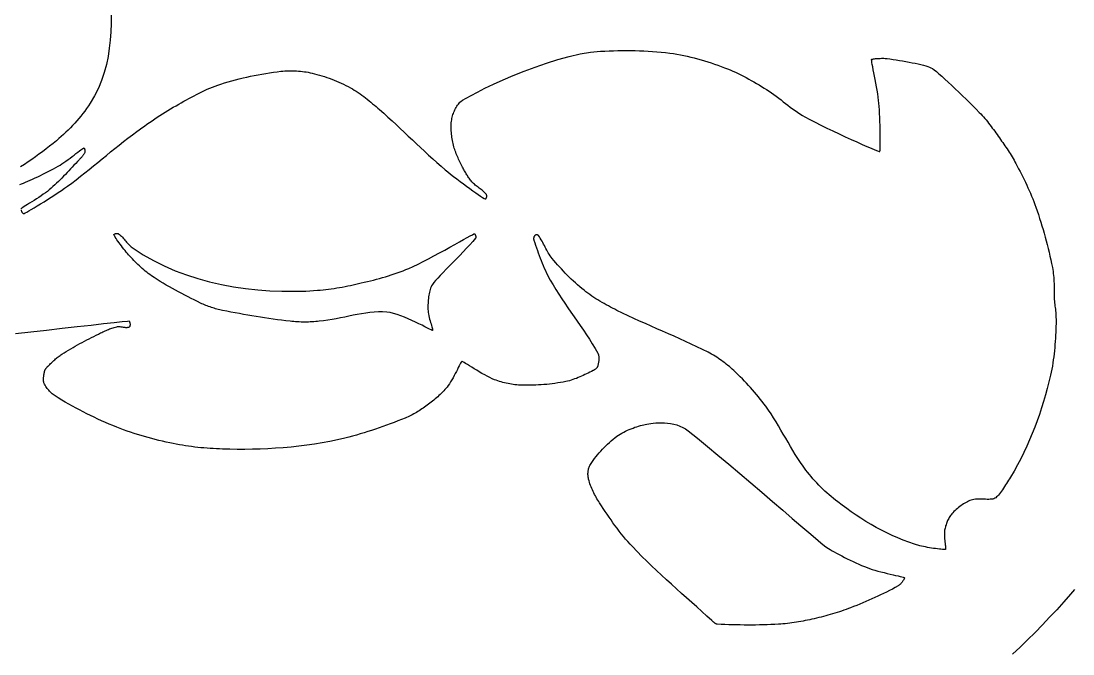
# Model space of a CAD drawing. Extents: x 29 to 1430, y 34 to 1434.
# Drawn here: x 506 to 1082, y 381 to 728 of the extents above; entities that cross this region are included whole.
import ezdxf

# ---------------------------------------------------------------- set-up
doc = ezdxf.new("R2010")
doc.units = 0
doc.header["$MEASUREMENT"] = 0
doc.layers.get('0').update_dxf_attribs({"linetype": 'CONTINUOUS'})

msp = doc.modelspace()

# ---------------------------------------------------------------- linework, layer by layer
at = {"color": 0, "true_color": 0x000000}
for points in [[(555.53, 730.78), (555.47, 726.21), (555.29, 721.66), (554.97, 717.13), (554.47, 712.62), (553.78, 708.15), (552.87, 703.72), (551.7, 699.35), (550.26, 695.03), (548.51, 690.77), (546.43, 686.6), (544, 682.5), (543.05, 681.06), (542.06, 679.64), (541.04, 678.25), (539.99, 676.87), (538.91, 675.51), (537.81, 674.18), (536.67, 672.87), (535.52, 671.57), (534.33, 670.3), (533.13, 669.05), (531.9, 667.82), (530.66, 666.62), (529.39, 665.43), (528.11, 664.27), (526.81, 663.12), (525.5, 662), (523.63, 660.45), (521.74, 658.93), (519.82, 657.44), (517.89, 655.97), (515.93, 654.53), (513.96, 653.12), (511.97, 651.72), (509.96, 650.35), (507.94, 649), (505.91, 647.66)], [(506.1, 623.84), (506.18, 623.65), (506.28, 623.45), (506.39, 623.24), (506.51, 623.04), (506.64, 622.85), (506.77, 622.67), (506.9, 622.5), (507.04, 622.35), (507.17, 622.22), (507.29, 622.11), (507.4, 622.04), (507.5, 622), (507.77, 622.09), (508.36, 622.38), (509.24, 622.87), (510.38, 623.51), (511.75, 624.31), (513.3, 625.23), (515, 626.26), (516.82, 627.38), (518.73, 628.56), (520.68, 629.79), (522.65, 631.04), (524.6, 632.3), (526.49, 633.55), (528.3, 634.76), (529.98, 635.92), (531.5, 637), (533.94, 638.79), (536.35, 640.62), (538.74, 642.47), (541.12, 644.34), (543.49, 646.23), (545.84, 648.13), (548.19, 650.04), (550.53, 651.96), (552.87, 653.88), (555.21, 655.8), (557.56, 657.71), (559.92, 659.6), (562.29, 661.49), (564.67, 663.35), (567.08, 665.19), (569.5, 667), (570.88, 668.01), (572.28, 669.02), (573.67, 670.02), (575.08, 671), (576.49, 671.98), (577.91, 672.95), (579.34, 673.9), (580.77, 674.85), (582.22, 675.78), (583.66, 676.71), (585.12, 677.62), (586.58, 678.52), (588.05, 679.41), (589.53, 680.29), (591.01, 681.15), (592.5, 682), (593.89, 682.78), (595.28, 683.57), (596.68, 684.35), (598.08, 685.12), (599.48, 685.88), (600.9, 686.63), (602.31, 687.37), (603.74, 688.09), (605.17, 688.8), (606.62, 689.48), (608.07, 690.14), (609.53, 690.77), (611.01, 691.38), (612.49, 691.95), (613.99, 692.49), (615.5, 693), (617.51, 693.63), (619.53, 694.23), (621.56, 694.81), (623.6, 695.36), (625.65, 695.88), (627.7, 696.37), (629.76, 696.84), (631.83, 697.29), (633.9, 697.71), (635.97, 698.1), (638.06, 698.48), (640.14, 698.82), (642.23, 699.15), (644.32, 699.46), (646.41, 699.74), (648.5, 700), (649.56, 700.11), (650.62, 700.2), (651.69, 700.27), (652.76, 700.31), (653.83, 700.33), (654.9, 700.33), (655.97, 700.3), (657.04, 700.24), (658.11, 700.17), (659.18, 700.07), (660.24, 699.95), (661.31, 699.8), (662.36, 699.64), (663.41, 699.45), (664.46, 699.23), (665.5, 699), (666.86, 698.66), (668.22, 698.31), (669.58, 697.93), (670.93, 697.52), (672.27, 697.1), (673.61, 696.65), (674.94, 696.18), (676.26, 695.69), (677.58, 695.18), (678.88, 694.64), (680.18, 694.09), (681.46, 693.51), (682.74, 692.91), (684, 692.3), (685.26, 691.66), (686.5, 691), (687.59, 690.39), (688.66, 689.75), (689.72, 689.09), (690.77, 688.4), (691.79, 687.69), (692.81, 686.96), (693.82, 686.21), (694.81, 685.45), (695.79, 684.67), (696.77, 683.88), (697.74, 683.08), (698.7, 682.27), (699.65, 681.46), (700.61, 680.64), (701.55, 679.82), (702.5, 679), (704.8, 676.99), (707.07, 674.95), (709.33, 672.9), (711.57, 670.83), (713.8, 668.74), (716.02, 666.65), (718.24, 664.55), (720.45, 662.44), (722.67, 660.34), (724.89, 658.25), (727.12, 656.16), (729.36, 654.09), (731.61, 652.03), (733.89, 650), (736.18, 647.98), (738.5, 646), (739.88, 644.85), (741.41, 643.62), (743.06, 642.33), (744.79, 641.01), (746.58, 639.66), (748.38, 638.32), (750.17, 637), (751.92, 635.74), (753.59, 634.54), (755.16, 633.44), (756.58, 632.45), (757.84, 631.6), (758.89, 630.91), (759.7, 630.39), (760.25, 630.09), (760.5, 630), (760.59, 630.05), (760.68, 630.13), (760.77, 630.24), (760.85, 630.37), (760.93, 630.53), (761, 630.7), (761.07, 630.88), (761.12, 631.07), (761.17, 631.27), (761.2, 631.46), (761.21, 631.66), (761.21, 631.85), (761.19, 632.04), (761.15, 632.21), (761.09, 632.36), (761, 632.5), (760.57, 633.01), (760.12, 633.49), (759.65, 633.95), (759.15, 634.39), (758.64, 634.82), (758.12, 635.23), (757.58, 635.64), (757.05, 636.04), (756.51, 636.44), (755.97, 636.84), (755.44, 637.25), (754.92, 637.67), (754.41, 638.1), (753.92, 638.54), (753.45, 639.01), (753, 639.5), (752.62, 639.95), (752.25, 640.41), (751.89, 640.88), (751.55, 641.36), (751.21, 641.84), (750.88, 642.33), (750.57, 642.83), (750.26, 643.34), (749.95, 643.85), (749.66, 644.36), (749.37, 644.88), (749.08, 645.4), (748.81, 645.92), (748.53, 646.45), (748.27, 646.97), (748, 647.5), (747.64, 648.23), (747.27, 648.96), (746.9, 649.68), (746.54, 650.42), (746.18, 651.15), (745.82, 651.89), (745.48, 652.63), (745.14, 653.37), (744.81, 654.12), (744.5, 654.87), (744.2, 655.63), (743.92, 656.39), (743.66, 657.16), (743.42, 657.93), (743.2, 658.71), (743, 659.5), (742.81, 660.36), (742.62, 661.22), (742.45, 662.09), (742.29, 662.96), (742.15, 663.84), (742.02, 664.72), (741.91, 665.6), (741.82, 666.48), (741.75, 667.36), (741.7, 668.24), (741.68, 669.13), (741.68, 670.01), (741.72, 670.88), (741.78, 671.76), (741.87, 672.63), (742, 673.5), (742.13, 674.19), (742.29, 674.88), (742.48, 675.58), (742.69, 676.27), (742.93, 676.95), (743.2, 677.63), (743.49, 678.3), (743.8, 678.96), (744.14, 679.6), (744.49, 680.23), (744.87, 680.83), (745.26, 681.42), (745.67, 681.98), (746.1, 682.52), (746.54, 683.02), (747, 683.5), (747.96, 684.2), (749.85, 685.33), (752.59, 686.83), (756.08, 688.64), (760.23, 690.69), (764.95, 692.91), (770.14, 695.25), (775.73, 697.65), (781.61, 700.03), (787.71, 702.33), (793.91, 704.5), (800.14, 706.46), (806.31, 708.16), (812.32, 709.52), (818.08, 710.49), (823.5, 711), (825.87, 711.11), (828.25, 711.21), (830.63, 711.29), (833.01, 711.34), (835.39, 711.38), (837.77, 711.4), (840.15, 711.39), (842.54, 711.36), (844.91, 711.3), (847.29, 711.21), (849.67, 711.1), (852.04, 710.95), (854.41, 710.76), (856.78, 710.55), (859.14, 710.29), (861.5, 710), (863.42, 709.73), (865.34, 709.42), (867.25, 709.07), (869.15, 708.69), (871.05, 708.28), (872.95, 707.84), (874.84, 707.36), (876.72, 706.86), (878.59, 706.33), (880.46, 705.78), (882.32, 705.2), (884.17, 704.6), (886.02, 703.98), (887.85, 703.34), (889.68, 702.68), (891.5, 702), (893.01, 701.41), (894.51, 700.79), (896, 700.15), (897.47, 699.47), (898.93, 698.77), (900.39, 698.05), (901.83, 697.31), (903.27, 696.55), (904.7, 695.77), (906.12, 694.98), (907.53, 694.17), (908.93, 693.35), (910.33, 692.53), (911.73, 691.69), (913.12, 690.85), (914.5, 690), (915.86, 689.14), (917.2, 688.23), (918.51, 687.3), (919.81, 686.34), (921.1, 685.36), (922.38, 684.37), (923.65, 683.37), (924.92, 682.36), (926.19, 681.37), (927.47, 680.38), (928.76, 679.41), (930.07, 678.46), (931.39, 677.53), (932.73, 676.65), (934.1, 675.8), (935.5, 675), (938.13, 673.59), (941.04, 672.09), (944.15, 670.53), (947.42, 668.94), (950.78, 667.33), (954.16, 665.73), (957.52, 664.17), (960.79, 662.68), (963.91, 661.27), (966.82, 659.98), (969.46, 658.83), (971.77, 657.83), (973.69, 657.03), (975.16, 656.44), (976.11, 656.09), (976.5, 656), (976.57, 656.25), (976.63, 656.86), (976.68, 657.79), (976.71, 659.02), (976.73, 660.5), (976.74, 662.19), (976.73, 664.05), (976.7, 666.05), (976.67, 668.16), (976.61, 670.32), (976.55, 672.51), (976.47, 674.69), (976.37, 676.81), (976.26, 678.85), (976.14, 680.76), (976, 682.5), (975.83, 684.1), (975.61, 685.83), (975.34, 687.68), (975.03, 689.6), (974.69, 691.57), (974.33, 693.54), (973.97, 695.49), (973.61, 697.38), (973.26, 699.18), (972.94, 700.86), (972.64, 702.39), (972.39, 703.72), (972.19, 704.83), (972.05, 705.69), (971.98, 706.25), (972, 706.5), (972.12, 706.58), (972.34, 706.65), (972.66, 706.73), (973.07, 706.8), (973.55, 706.87), (974.09, 706.94), (974.68, 706.99), (975.31, 707.04), (975.98, 707.09), (976.66, 707.12), (977.35, 707.14), (978.03, 707.14), (978.7, 707.13), (979.34, 707.11), (979.94, 707.06), (980.5, 707), (982.07, 706.78), (983.72, 706.54), (985.43, 706.27), (987.19, 705.99), (988.97, 705.7), (990.75, 705.39), (992.52, 705.07), (994.26, 704.74), (995.94, 704.4), (997.54, 704.06), (999.05, 703.71), (1000.45, 703.36), (1001.71, 703.02), (1002.82, 702.67), (1003.76, 702.33), (1004.5, 702), (1005.27, 701.53), (1006.27, 700.8), (1007.49, 699.83), (1008.9, 698.64), (1010.46, 697.28), (1012.17, 695.75), (1013.98, 694.09), (1015.88, 692.32), (1017.84, 690.48), (1019.82, 688.58), (1021.82, 686.65), (1023.8, 684.72), (1025.73, 682.81), (1027.59, 680.95), (1029.36, 679.18), (1031, 677.5), (1031.77, 676.7), (1032.52, 675.88), (1033.26, 675.04), (1033.98, 674.2), (1034.69, 673.34), (1035.39, 672.48), (1036.08, 671.6), (1036.76, 670.72), (1037.43, 669.83), (1038.1, 668.93), (1038.75, 668.03), (1039.41, 667.13), (1040.06, 666.22), (1040.71, 665.31), (1041.35, 664.41), (1042, 663.5), (1042.6, 662.65), (1043.21, 661.8), (1043.81, 660.95), (1044.4, 660.1), (1045, 659.24), (1045.58, 658.38), (1046.17, 657.52), (1046.74, 656.65), (1047.31, 655.77), (1047.87, 654.9), (1048.42, 654.01), (1048.96, 653.12), (1049.49, 652.23), (1050, 651.33), (1050.51, 650.42), (1051, 649.5), (1051.77, 648.04), (1052.53, 646.57), (1053.29, 645.1), (1054.04, 643.63), (1054.78, 642.16), (1055.51, 640.67), (1056.24, 639.19), (1056.94, 637.69), (1057.64, 636.19), (1058.32, 634.69), (1058.98, 633.18), (1059.63, 631.66), (1060.25, 630.13), (1060.86, 628.6), (1061.44, 627.05), (1062, 625.5), (1062.7, 623.48), (1063.38, 621.45), (1064.04, 619.42), (1064.69, 617.38), (1065.31, 615.33), (1065.92, 613.28), (1066.51, 611.22), (1067.09, 609.16), (1067.64, 607.09), (1068.17, 605.02), (1068.69, 602.94), (1069.19, 600.86), (1069.67, 598.78), (1070.13, 596.69), (1070.58, 594.6), (1071, 592.5), (1071.2, 591.42), (1071.37, 590.34), (1071.52, 589.26), (1071.64, 588.17), (1071.75, 587.08), (1071.83, 585.98), (1071.9, 584.89), (1071.95, 583.79), (1071.99, 582.69), (1072.01, 581.59), (1072.03, 580.49), (1072.03, 579.39), (1072.03, 578.29), (1072.02, 577.19), (1072.01, 576.1), (1072, 575)], [(505.5, 638), (506.44, 638.37), (507.48, 638.79), (508.61, 639.26), (509.83, 639.78), (511.11, 640.34), (512.44, 640.94), (513.83, 641.57), (515.25, 642.23), (516.69, 642.91), (518.14, 643.62), (519.6, 644.34), (521.04, 645.07), (522.47, 645.8), (523.86, 646.54), (525.21, 647.27), (526.5, 648), (527.47, 648.58), (528.51, 649.25), (529.6, 650), (530.72, 650.79), (531.86, 651.62), (532.99, 652.46), (534.11, 653.31), (535.19, 654.14), (536.22, 654.93), (537.18, 655.67), (538.05, 656.34), (538.81, 656.92), (539.46, 657.39), (539.97, 657.74), (540.32, 657.95), (540.5, 658), (540.59, 657.95), (540.67, 657.87), (540.75, 657.77), (540.83, 657.64), (540.9, 657.49), (540.96, 657.33), (541.02, 657.15), (541.06, 656.97), (541.1, 656.78), (541.12, 656.58), (541.14, 656.38), (541.14, 656.19), (541.13, 656), (541.1, 655.82), (541.06, 655.65), (541, 655.5), (540.82, 655.14), (540.63, 654.79), (540.42, 654.45), (540.2, 654.12), (539.97, 653.79), (539.73, 653.48), (539.47, 653.16), (539.21, 652.85), (538.95, 652.55), (538.67, 652.25), (538.4, 651.96), (538.12, 651.66), (537.84, 651.37), (537.56, 651.08), (537.28, 650.79), (537, 650.5), (536.06, 649.51), (535.12, 648.51), (534.18, 647.51), (533.24, 646.5), (532.3, 645.5), (531.36, 644.51), (530.41, 643.51), (529.46, 642.53), (528.5, 641.54), (527.54, 640.57), (526.56, 639.61), (525.58, 638.66), (524.58, 637.72), (523.57, 636.8), (522.54, 635.89), (521.5, 635), (520.54, 634.23), (519.47, 633.42), (518.31, 632.6), (517.08, 631.76), (515.82, 630.92), (514.53, 630.09), (513.26, 629.28), (512.01, 628.5), (510.82, 627.75), (509.71, 627.06), (508.7, 626.42), (507.81, 625.86), (507.08, 625.37), (506.51, 624.98), (506.15, 624.68), (506, 624.5)], [(557, 610.5), (557.05, 610.59), (557.13, 610.68), (557.24, 610.76), (557.37, 610.85), (557.52, 610.92), (557.69, 611), (557.87, 611.06), (558.06, 611.11), (558.26, 611.15), (558.45, 611.18), (558.65, 611.2), (558.84, 611.2), (559.03, 611.18), (559.2, 611.14), (559.36, 611.08), (559.5, 611), (560.06, 610.57), (560.6, 610.11), (561.11, 609.63), (561.61, 609.13), (562.09, 608.61), (562.56, 608.07), (563.03, 607.53), (563.49, 606.98), (563.95, 606.44), (564.42, 605.9), (564.89, 605.37), (565.37, 604.85), (565.87, 604.35), (566.39, 603.87), (566.93, 603.42), (567.5, 603), (572.94, 599.47), (578.6, 596.26), (584.46, 593.36), (590.49, 590.75), (596.67, 588.43), (602.99, 586.4), (609.41, 584.64), (615.93, 583.15), (622.5, 581.92), (629.12, 580.95), (635.76, 580.22), (642.4, 579.73), (649.02, 579.47), (655.59, 579.43), (662.09, 579.61), (668.5, 580), (670.02, 580.13), (671.53, 580.27), (673.04, 580.44), (674.55, 580.62), (676.06, 580.82), (677.57, 581.04), (679.07, 581.27), (680.58, 581.52), (682.08, 581.79), (683.57, 582.07), (685.07, 582.36), (686.56, 582.66), (688.05, 582.98), (689.54, 583.31), (691.02, 583.65), (692.5, 584), (694.15, 584.4), (695.81, 584.8), (697.46, 585.21), (699.11, 585.63), (700.76, 586.06), (702.41, 586.51), (704.05, 586.96), (705.69, 587.44), (707.32, 587.93), (708.94, 588.44), (710.56, 588.97), (712.17, 589.52), (713.77, 590.1), (715.36, 590.7), (716.93, 591.34), (718.5, 592), (720.95, 593.11), (723.6, 594.38), (726.4, 595.78), (729.31, 597.28), (732.27, 598.85), (735.24, 600.45), (738.16, 602.05), (740.99, 603.61), (743.69, 605.11), (746.19, 606.51), (748.45, 607.78), (750.43, 608.88), (752.07, 609.79), (753.33, 610.47), (754.16, 610.88), (754.5, 611), (754.59, 610.94), (754.68, 610.86), (754.76, 610.74), (754.85, 610.61), (754.93, 610.46), (755, 610.29), (755.07, 610.1), (755.12, 609.91), (755.17, 609.72), (755.2, 609.52), (755.22, 609.33), (755.21, 609.14), (755.19, 608.96), (755.15, 608.79), (755.09, 608.63), (755, 608.5), (753.51, 606.74), (751.88, 604.91), (750.14, 603), (748.31, 601.06), (746.43, 599.1), (744.53, 597.14), (742.64, 595.21), (740.78, 593.33), (739, 591.51), (737.31, 589.78), (735.76, 588.16), (734.37, 586.68), (733.16, 585.35), (732.18, 584.19), (731.45, 583.24), (731, 582.5), (730.71, 581.86), (730.45, 581.17), (730.22, 580.45), (730, 579.69), (729.81, 578.91), (729.64, 578.09), (729.5, 577.26), (729.37, 576.41), (729.26, 575.54), (729.17, 574.67), (729.1, 573.79), (729.05, 572.92), (729.02, 572.04), (729, 571.18), (728.99, 570.33), (729, 569.5), (729.05, 568.73), (729.15, 567.89), (729.29, 567.01), (729.48, 566.09), (729.69, 565.16), (729.93, 564.22), (730.18, 563.3), (730.43, 562.4), (730.67, 561.55), (730.9, 560.75), (731.11, 560.02), (731.28, 559.38), (731.42, 558.85), (731.51, 558.43), (731.54, 558.14), (731.5, 558), (731.25, 558.05), (730.68, 558.31), (729.82, 558.74), (728.69, 559.32), (727.33, 560.03), (725.78, 560.83), (724.06, 561.7), (722.21, 562.61), (720.26, 563.53), (718.24, 564.43), (716.18, 565.3), (714.13, 566.09), (712.1, 566.78), (710.13, 567.35), (708.25, 567.77), (706.5, 568), (704.18, 568.12), (701.86, 568.12), (699.54, 568.01), (697.23, 567.81), (694.92, 567.52), (692.61, 567.17), (690.3, 566.76), (687.99, 566.31), (685.69, 565.84), (683.38, 565.36), (681.07, 564.88), (678.76, 564.42), (676.45, 563.98), (674.14, 563.59), (671.82, 563.26), (669.5, 563), (668.5, 562.91), (667.51, 562.83), (666.51, 562.76), (665.51, 562.7), (664.5, 562.66), (663.5, 562.62), (662.5, 562.6), (661.5, 562.59), (660.49, 562.59), (659.49, 562.6), (658.49, 562.63), (657.49, 562.68), (656.49, 562.73), (655.49, 562.81), (654.49, 562.9), (653.5, 563), (651.17, 563.27), (648.85, 563.56), (646.52, 563.86), (644.2, 564.18), (641.88, 564.51), (639.56, 564.86), (637.25, 565.22), (634.94, 565.59), (632.62, 565.98), (630.31, 566.37), (628.01, 566.78), (625.7, 567.21), (623.4, 567.64), (621.1, 568.08), (618.8, 568.54), (616.5, 569), (615.73, 569.16), (614.95, 569.34), (614.18, 569.52), (613.42, 569.72), (612.65, 569.93), (611.89, 570.15), (611.13, 570.38), (610.37, 570.62), (609.62, 570.88), (608.87, 571.15), (608.13, 571.42), (607.39, 571.71), (606.66, 572.02), (605.93, 572.33), (605.21, 572.66), (604.5, 573), (602.77, 573.85), (601.03, 574.7), (599.3, 575.57), (597.58, 576.44), (595.86, 577.32), (594.14, 578.22), (592.44, 579.12), (590.74, 580.04), (589.04, 580.97), (587.36, 581.92), (585.69, 582.89), (584.02, 583.87), (582.37, 584.87), (580.74, 585.89), (579.11, 586.94), (577.5, 588), (576.63, 588.6), (575.77, 589.23), (574.93, 589.87), (574.1, 590.54), (573.29, 591.22), (572.48, 591.92), (571.69, 592.64), (570.92, 593.36), (570.15, 594.1), (569.39, 594.85), (568.64, 595.61), (567.9, 596.38), (567.17, 597.15), (566.44, 597.93), (565.72, 598.72), (565, 599.5), (564.4, 600.17), (563.77, 600.92), (563.11, 601.72), (562.44, 602.57), (561.75, 603.44), (561.08, 604.33), (560.42, 605.21), (559.79, 606.08), (559.19, 606.91), (558.65, 607.7), (558.16, 608.41), (557.74, 609.05), (557.41, 609.6), (557.17, 610.03), (557.03, 610.34), (557, 610.5)], [(1072, 575), (1072.11, 574.1), (1072.23, 573.2), (1072.34, 572.29), (1072.45, 571.39), (1072.55, 570.48), (1072.65, 569.58), (1072.74, 568.67), (1072.82, 567.76), (1072.89, 566.86), (1072.95, 565.95), (1072.99, 565.04), (1073.03, 564.13), (1073.05, 563.22), (1073.05, 562.32), (1073.03, 561.41), (1073, 560.5), (1072.92, 558.8), (1072.83, 557.1), (1072.74, 555.41), (1072.64, 553.71), (1072.53, 552.01), (1072.4, 550.31), (1072.27, 548.61), (1072.11, 546.91), (1071.94, 545.22), (1071.74, 543.53), (1071.52, 541.85), (1071.28, 540.17), (1071.01, 538.49), (1070.7, 536.82), (1070.37, 535.16), (1070, 533.5), (1069.12, 529.85), (1068.19, 526.23), (1067.21, 522.63), (1066.17, 519.05), (1065.08, 515.5), (1063.92, 511.96), (1062.69, 508.45), (1061.39, 504.95), (1060.02, 501.47), (1058.57, 498.01), (1057.03, 494.56), (1055.42, 491.12), (1053.71, 487.7), (1051.9, 484.29), (1050, 480.89), (1048, 477.5), (1047.52, 476.71), (1047.03, 475.89), (1046.51, 475.04), (1045.97, 474.18), (1045.43, 473.3), (1044.87, 472.43), (1044.31, 471.57), (1043.74, 470.73), (1043.18, 469.93), (1042.62, 469.16), (1042.06, 468.45), (1041.52, 467.8), (1040.99, 467.22), (1040.47, 466.72), (1039.97, 466.31), (1039.5, 466), (1038.99, 465.78), (1038.38, 465.62), (1037.7, 465.51), (1036.94, 465.45), (1036.12, 465.43), (1035.25, 465.43), (1034.35, 465.45), (1033.43, 465.48), (1032.49, 465.51), (1031.54, 465.53), (1030.61, 465.54), (1029.7, 465.52), (1028.82, 465.46), (1027.99, 465.36), (1027.21, 465.21), (1026.5, 465), (1025.82, 464.74), (1025.13, 464.44), (1024.44, 464.1), (1023.74, 463.73), (1023.04, 463.33), (1022.35, 462.91), (1021.65, 462.45), (1020.97, 461.97), (1020.29, 461.47), (1019.62, 460.95), (1018.97, 460.41), (1018.33, 459.85), (1017.72, 459.28), (1017.12, 458.7), (1016.55, 458.1), (1016, 457.5), (1015.6, 457.03), (1015.23, 456.54), (1014.88, 456.03), (1014.54, 455.51), (1014.23, 454.97), (1013.93, 454.42), (1013.66, 453.86), (1013.4, 453.29), (1013.17, 452.71), (1012.95, 452.12), (1012.75, 451.52), (1012.56, 450.92), (1012.4, 450.32), (1012.25, 449.71), (1012.12, 449.11), (1012, 448.5), (1011.91, 447.82), (1011.86, 447.07), (1011.85, 446.28), (1011.87, 445.45), (1011.92, 444.61), (1011.99, 443.75), (1012.07, 442.91), (1012.16, 442.08), (1012.25, 441.3), (1012.34, 440.56), (1012.43, 439.89), (1012.49, 439.3), (1012.54, 438.8), (1012.56, 438.41), (1012.55, 438.14), (1012.5, 438), (1012.33, 437.95), (1011.98, 437.94), (1011.46, 437.95), (1010.79, 438), (1010, 438.07), (1009.11, 438.16), (1008.12, 438.28), (1007.07, 438.42), (1005.96, 438.57), (1004.83, 438.74), (1003.69, 438.93), (1002.56, 439.13), (1001.45, 439.34), (1000.39, 439.55), (999.4, 439.77), (998.5, 440), (995.43, 440.89), (992.36, 441.9), (989.32, 443.02), (986.3, 444.26), (983.3, 445.58), (980.34, 447), (977.41, 448.5), (974.53, 450.06), (971.69, 451.69), (968.9, 453.37), (966.17, 455.09), (963.5, 456.84), (960.89, 458.62), (958.35, 460.41), (955.89, 462.21), (953.5, 464), (952.28, 464.95), (951.07, 465.92), (949.88, 466.91), (948.7, 467.92), (947.53, 468.95), (946.39, 470), (945.26, 471.07), (944.15, 472.16), (943.06, 473.26), (941.99, 474.39), (940.94, 475.53), (939.9, 476.69), (938.89, 477.87), (937.91, 479.06), (936.94, 480.27), (936, 481.5), (934.48, 483.59), (933.01, 485.71), (931.59, 487.86), (930.2, 490.05), (928.86, 492.25), (927.53, 494.47), (926.22, 496.7), (924.93, 498.95), (923.63, 501.19), (922.33, 503.43), (921.02, 505.66), (919.68, 507.87), (918.32, 510.07), (916.93, 512.24), (915.49, 514.39), (914, 516.5), (913.03, 517.82), (912.04, 519.12), (911.03, 520.41), (910, 521.69), (908.95, 522.95), (907.89, 524.2), (906.81, 525.44), (905.72, 526.66), (904.61, 527.87), (903.49, 529.07), (902.35, 530.26), (901.2, 531.43), (900.04, 532.59), (898.87, 533.74), (897.69, 534.87), (896.5, 536), (895.71, 536.73), (894.91, 537.45), (894.09, 538.15), (893.26, 538.85), (892.42, 539.53), (891.57, 540.19), (890.71, 540.85), (889.84, 541.48), (888.96, 542.11), (888.07, 542.71), (887.16, 543.31), (886.25, 543.88), (885.33, 544.44), (884.39, 544.98), (883.45, 545.5), (882.5, 546), (879.43, 547.55), (876.34, 549.07), (873.24, 550.54), (870.12, 551.99), (866.98, 553.41), (863.84, 554.81), (860.69, 556.2), (857.54, 557.58), (854.38, 558.95), (851.23, 560.33), (848.08, 561.72), (844.94, 563.13), (841.81, 564.55), (838.69, 566), (835.59, 567.48), (832.5, 569), (831.32, 569.59), (830.15, 570.19), (828.97, 570.81), (827.81, 571.43), (826.64, 572.06), (825.49, 572.7), (824.34, 573.36), (823.2, 574.03), (822.07, 574.71), (820.95, 575.41), (819.84, 576.13), (818.74, 576.87), (817.66, 577.62), (816.59, 578.39), (815.54, 579.19), (814.5, 580), (813.3, 580.98), (812.12, 581.97), (810.95, 582.99), (809.79, 584.02), (808.65, 585.07), (807.53, 586.14), (806.42, 587.22), (805.32, 588.31), (804.23, 589.42), (803.16, 590.54), (802.1, 591.67), (801.06, 592.82), (800.02, 593.97), (799, 595.14), (798, 596.32), (797, 597.5), (796.44, 598.21), (795.91, 598.95), (795.4, 599.71), (794.93, 600.48), (794.47, 601.27), (794.04, 602.08), (793.61, 602.88), (793.19, 603.7), (792.77, 604.51), (792.34, 605.33), (791.92, 606.14), (791.47, 606.94), (791.02, 607.73), (790.54, 608.51), (790.03, 609.26), (789.5, 610), (789.42, 610.09), (789.32, 610.17), (789.21, 610.24), (789.08, 610.29), (788.95, 610.33), (788.81, 610.36), (788.67, 610.37), (788.53, 610.38), (788.38, 610.37), (788.23, 610.35), (788.09, 610.32), (787.95, 610.27), (787.83, 610.22), (787.7, 610.16), (787.6, 610.08), (787.5, 610), (787.39, 609.88), (787.29, 609.75), (787.21, 609.61), (787.13, 609.47), (787.06, 609.32), (787, 609.16), (786.96, 608.99), (786.92, 608.83), (786.89, 608.66), (786.88, 608.49), (786.87, 608.31), (786.88, 608.14), (786.89, 607.98), (786.92, 607.81), (786.95, 607.65), (787, 607.5), (787.49, 606.1), (787.97, 604.69), (788.46, 603.28), (788.95, 601.87), (789.45, 600.47), (789.96, 599.07), (790.48, 597.67), (791.01, 596.28), (791.56, 594.9), (792.13, 593.52), (792.71, 592.15), (793.32, 590.8), (793.95, 589.45), (794.6, 588.12), (795.29, 586.8), (796, 585.5), (797.5, 582.92), (799.05, 580.38), (800.64, 577.86), (802.28, 575.36), (803.94, 572.89), (805.63, 570.43), (807.34, 567.97), (809.04, 565.53), (810.75, 563.08), (812.45, 560.62), (814.13, 558.15), (815.79, 555.67), (817.41, 553.17), (818.99, 550.65), (820.53, 548.09), (822, 545.5), (822.19, 545.11), (822.35, 544.71), (822.47, 544.29), (822.56, 543.86), (822.62, 543.43), (822.65, 542.98), (822.66, 542.53), (822.65, 542.08), (822.61, 541.62), (822.56, 541.17), (822.49, 540.71), (822.41, 540.26), (822.32, 539.81), (822.22, 539.36), (822.11, 538.93), (822, 538.5), (821.93, 538.29), (821.85, 538.09), (821.75, 537.89), (821.63, 537.7), (821.5, 537.52), (821.36, 537.34), (821.2, 537.18), (821.04, 537.02), (820.86, 536.86), (820.68, 536.72), (820.49, 536.58), (820.3, 536.45), (820.1, 536.32), (819.9, 536.21), (819.7, 536.1), (819.5, 536), (818.59, 535.56), (817.68, 535.11), (816.77, 534.67), (815.85, 534.22), (814.94, 533.78), (814.02, 533.35), (813.09, 532.93), (812.16, 532.52), (811.23, 532.13), (810.29, 531.75), (809.34, 531.4), (808.39, 531.06), (807.43, 530.75), (806.46, 530.47), (805.48, 530.22), (804.5, 530), (803.02, 529.71), (801.54, 529.44), (800.05, 529.2), (798.56, 528.98), (797.07, 528.78), (795.57, 528.6), (794.06, 528.45), (792.56, 528.32), (791.05, 528.21), (789.55, 528.12), (788.04, 528.05), (786.53, 528), (785.02, 527.97), (783.51, 527.96), (782.01, 527.97), (780.5, 528), (779.54, 528.03), (778.59, 528.09), (777.63, 528.17), (776.67, 528.26), (775.72, 528.38), (774.76, 528.51), (773.81, 528.67), (772.87, 528.85), (771.92, 529.05), (770.99, 529.26), (770.05, 529.5), (769.13, 529.76), (768.21, 530.04), (767.3, 530.34), (766.39, 530.66), (765.5, 531), (764.25, 531.53), (762.91, 532.16), (761.51, 532.87), (760.07, 533.64), (758.6, 534.46), (757.14, 535.31), (755.7, 536.16), (754.3, 537), (752.98, 537.81), (751.74, 538.56), (750.62, 539.25), (749.64, 539.85), (748.81, 540.35), (748.16, 540.72), (747.72, 540.94), (747.5, 541), (747.36, 540.86), (747.14, 540.53), (746.85, 540.01), (746.5, 539.34), (746.08, 538.54), (745.62, 537.62), (745.11, 536.61), (744.55, 535.53), (743.97, 534.4), (743.36, 533.24), (742.73, 532.08), (742.08, 530.94), (741.43, 529.84), (740.78, 528.81), (740.13, 527.85), (739.5, 527), (738.91, 526.28), (738.31, 525.58), (737.68, 524.89), (737.04, 524.21), (736.39, 523.55), (735.72, 522.91), (735.04, 522.27), (734.34, 521.65), (733.64, 521.04), (732.92, 520.43), (732.2, 519.84), (731.47, 519.26), (730.73, 518.68), (729.99, 518.12), (729.25, 517.56), (728.5, 517), (727.8, 516.49), (727.09, 515.98), (726.38, 515.48), (725.66, 514.99), (724.93, 514.5), (724.2, 514.03), (723.46, 513.57), (722.72, 513.11), (721.96, 512.67), (721.2, 512.24), (720.44, 511.83), (719.67, 511.43), (718.88, 511.05), (718.1, 510.68), (717.3, 510.33), (716.5, 510), (714.48, 509.2), (712.45, 508.41), (710.42, 507.63), (708.38, 506.86), (706.34, 506.11), (704.29, 505.37), (702.24, 504.65), (700.18, 503.94), (698.12, 503.25), (696.05, 502.58), (693.97, 501.93), (691.89, 501.3), (689.8, 500.69), (687.71, 500.1), (685.61, 499.54), (683.5, 499), (679.4, 498.03), (675.24, 497.15), (671.05, 496.37), (666.83, 495.67), (662.59, 495.06), (658.32, 494.53), (654.05, 494.08), (649.78, 493.71), (645.52, 493.4), (641.27, 493.17), (637.04, 493), (632.84, 492.89), (628.68, 492.84), (624.57, 492.84), (620.5, 492.9), (616.5, 493), (614.8, 493.06), (613.1, 493.14), (611.41, 493.23), (609.71, 493.33), (608.01, 493.45), (606.32, 493.59), (604.62, 493.75), (602.93, 493.92), (601.24, 494.11), (599.55, 494.32), (597.87, 494.55), (596.19, 494.8), (594.51, 495.07), (592.83, 495.36), (591.17, 495.67), (589.5, 496), (587.53, 496.42), (585.55, 496.85), (583.58, 497.3), (581.62, 497.77), (579.66, 498.25), (577.7, 498.76), (575.75, 499.28), (573.8, 499.83), (571.86, 500.4), (569.93, 500.98), (568, 501.59), (566.08, 502.23), (564.17, 502.88), (562.27, 503.56), (560.38, 504.27), (558.5, 505), (556.43, 505.84), (554.36, 506.7), (552.31, 507.59), (550.26, 508.5), (548.23, 509.43), (546.21, 510.39), (544.19, 511.37), (542.19, 512.36), (540.19, 513.38), (538.21, 514.42), (536.23, 515.47), (534.27, 516.55), (532.31, 517.64), (530.36, 518.74), (528.43, 519.86), (526.5, 521), (525.93, 521.35), (525.37, 521.71), (524.82, 522.09), (524.27, 522.49), (523.74, 522.91), (523.22, 523.34), (522.71, 523.79), (522.22, 524.25), (521.74, 524.73), (521.29, 525.22), (520.85, 525.73), (520.43, 526.26), (520.03, 526.8), (519.66, 527.35), (519.32, 527.92), (519, 528.5), (518.82, 528.9), (518.67, 529.3), (518.56, 529.72), (518.48, 530.15), (518.43, 530.58), (518.41, 531.02), (518.41, 531.47), (518.43, 531.92), (518.46, 532.37), (518.52, 532.83), (518.58, 533.28), (518.66, 533.73), (518.74, 534.18), (518.82, 534.63), (518.91, 535.07), (519, 535.5), (519.05, 535.72), (519.12, 535.93), (519.2, 536.14), (519.29, 536.35), (519.4, 536.55), (519.51, 536.74), (519.64, 536.94), (519.77, 537.12), (519.91, 537.31), (520.06, 537.49), (520.21, 537.66), (520.36, 537.84), (520.52, 538.01), (520.68, 538.18), (520.84, 538.34), (521, 538.5), (521.44, 538.94), (521.88, 539.38), (522.32, 539.82), (522.77, 540.25), (523.21, 540.69), (523.67, 541.12), (524.12, 541.54), (524.58, 541.96), (525.05, 542.37), (525.52, 542.78), (525.99, 543.18), (526.48, 543.56), (526.97, 543.94), (527.47, 544.31), (527.98, 544.66), (528.5, 545), (529.71, 545.76), (530.92, 546.51), (532.15, 547.24), (533.38, 547.96), (534.61, 548.68), (535.85, 549.38), (537.1, 550.07), (538.36, 550.76), (539.61, 551.43), (540.87, 552.1), (542.14, 552.76), (543.41, 553.42), (544.68, 554.07), (545.95, 554.72), (547.22, 555.36), (548.5, 556), (549.1, 556.3), (549.71, 556.6), (550.32, 556.89), (550.93, 557.19), (551.54, 557.47), (552.15, 557.75), (552.77, 558.03), (553.39, 558.29), (554.02, 558.55), (554.65, 558.8), (555.28, 559.03), (555.91, 559.25), (556.55, 559.46), (557.2, 559.66), (557.85, 559.84), (558.5, 560), (558.93, 560.08), (559.36, 560.12), (559.81, 560.12), (560.25, 560.1), (560.7, 560.05), (561.15, 559.99), (561.6, 559.93), (562.05, 559.86), (562.5, 559.79), (562.94, 559.74), (563.38, 559.7), (563.82, 559.69), (564.25, 559.7), (564.68, 559.76), (565.09, 559.85), (565.5, 560), (565.66, 560.09), (565.78, 560.23), (565.87, 560.39), (565.94, 560.59), (565.98, 560.8), (566, 561.03), (566, 561.27), (565.99, 561.52), (565.95, 561.77), (565.91, 562.01), (565.85, 562.23), (565.79, 562.44), (565.72, 562.63), (565.65, 562.79), (565.57, 562.91), (565.5, 563), (564.43, 562.94), (561.54, 562.66), (557.08, 562.19), (551.3, 561.55), (544.46, 560.79), (536.81, 559.93), (528.6, 559.01), (520.09, 558.05), (511.53, 557.1), (503.17, 556.17)], [(848, 506.5), (848.89, 506.68), (849.94, 506.87), (851.13, 507.04), (852.44, 507.19), (853.85, 507.3), (855.36, 507.37), (856.93, 507.38), (858.56, 507.33), (860.22, 507.19), (861.91, 506.96), (863.6, 506.63), (865.28, 506.18), (866.92, 505.6), (868.52, 504.89), (870.05, 504.03), (871.5, 503), (876.59, 498.93), (882.06, 494.46), (887.82, 489.69), (893.77, 484.71), (899.83, 479.59), (905.9, 474.42), (911.9, 469.29), (917.73, 464.29), (923.31, 459.49), (928.54, 455), (933.32, 450.88), (937.58, 447.23), (941.22, 444.13), (944.15, 441.67), (946.27, 439.93), (947.5, 439), (948.33, 438.47), (949.29, 437.89), (950.37, 437.26), (951.56, 436.58), (952.85, 435.87), (954.21, 435.14), (955.65, 434.39), (957.14, 433.62), (958.68, 432.85), (960.24, 432.09), (961.82, 431.33), (963.4, 430.6), (964.98, 429.89), (966.53, 429.22), (968.04, 428.58), (969.5, 428), (970.82, 427.52), (972.27, 427.05), (973.83, 426.58), (975.46, 426.13), (977.14, 425.69), (978.84, 425.26), (980.52, 424.85), (982.16, 424.47), (983.73, 424.11), (985.18, 423.78), (986.5, 423.47), (987.66, 423.2), (988.61, 422.97), (989.34, 422.77), (989.82, 422.61), (990, 422.5), (990.01, 422.38), (989.96, 422.21), (989.88, 421.99), (989.75, 421.72), (989.59, 421.43), (989.4, 421.11), (989.18, 420.77), (988.93, 420.42), (988.66, 420.06), (988.38, 419.7), (988.08, 419.36), (987.77, 419.03), (987.45, 418.72), (987.13, 418.44), (986.81, 418.2), (986.5, 418), (984.93, 417.14), (983.36, 416.29), (981.77, 415.46), (980.17, 414.65), (978.57, 413.85), (976.96, 413.07), (975.34, 412.31), (973.71, 411.56), (972.08, 410.82), (970.44, 410.1), (968.79, 409.39), (967.14, 408.69), (965.49, 408), (963.83, 407.32), (962.17, 406.66), (960.5, 406), (959.28, 405.53), (958.06, 405.08), (956.83, 404.64), (955.59, 404.21), (954.36, 403.8), (953.11, 403.39), (951.87, 403.01), (950.61, 402.63), (949.36, 402.26), (948.1, 401.91), (946.84, 401.57), (945.58, 401.23), (944.31, 400.91), (943.04, 400.6), (941.77, 400.29), (940.5, 400), (939.3, 399.73), (938.09, 399.47), (936.88, 399.21), (935.67, 398.97), (934.46, 398.73), (933.24, 398.51), (932.03, 398.29), (930.81, 398.09), (929.59, 397.9), (928.36, 397.73), (927.14, 397.57), (925.92, 397.42), (924.69, 397.29), (923.46, 397.18), (922.23, 397.08), (921, 397), (918.91, 396.89), (916.82, 396.79), (914.72, 396.71), (912.63, 396.65), (910.54, 396.6), (908.44, 396.56), (906.35, 396.54), (904.25, 396.53), (902.16, 396.54), (900.06, 396.57), (897.96, 396.6), (895.87, 396.65), (893.78, 396.72), (891.68, 396.8), (889.59, 396.89), (887.5, 397), (887.28, 397.02), (887.06, 397.07), (886.85, 397.14), (886.65, 397.23), (886.45, 397.33), (886.26, 397.45), (886.07, 397.58), (885.88, 397.72), (885.7, 397.87), (885.52, 398.03), (885.35, 398.19), (885.17, 398.35), (885, 398.52), (884.83, 398.68), (884.67, 398.84), (884.5, 399), (881.75, 401.5), (878.99, 403.99), (876.23, 406.47), (873.46, 408.95), (870.68, 411.43), (867.91, 413.91), (865.15, 416.39), (862.39, 418.89), (859.65, 421.39), (856.92, 423.91), (854.2, 426.45), (851.51, 429), (848.84, 431.58), (846.19, 434.19), (843.58, 436.83), (841, 439.5), (839.72, 440.87), (838.47, 442.27), (837.24, 443.68), (836.04, 445.12), (834.86, 446.58), (833.71, 448.06), (832.57, 449.56), (831.45, 451.07), (830.35, 452.59), (829.27, 454.13), (828.2, 455.67), (827.14, 457.23), (826.09, 458.79), (825.05, 460.36), (824.02, 461.93), (823, 463.5), (822.52, 464.25), (822.04, 465.02), (821.58, 465.79), (821.12, 466.57), (820.68, 467.35), (820.25, 468.15), (819.84, 468.95), (819.44, 469.76), (819.06, 470.58), (818.7, 471.4), (818.36, 472.23), (818.04, 473.07), (817.74, 473.92), (817.47, 474.77), (817.22, 475.63), (817, 476.5), (816.89, 477), (816.8, 477.5), (816.73, 478.02), (816.69, 478.54), (816.66, 479.06), (816.65, 479.59), (816.67, 480.11), (816.71, 480.64), (816.78, 481.16), (816.87, 481.67), (816.99, 482.18), (817.13, 482.67), (817.3, 483.15), (817.51, 483.62), (817.74, 484.07), (818, 484.5), (818.74, 485.6), (819.51, 486.69), (820.3, 487.77), (821.11, 488.83), (821.94, 489.87), (822.8, 490.9), (823.67, 491.91), (824.57, 492.9), (825.49, 493.87), (826.43, 494.81), (827.39, 495.74), (828.38, 496.64), (829.38, 497.52), (830.4, 498.37), (831.44, 499.2), (832.5, 500), (833.37, 500.61), (834.29, 501.19), (835.24, 501.75), (836.22, 502.28), (837.23, 502.78), (838.25, 503.26), (839.29, 503.71), (840.33, 504.14), (841.36, 504.53), (842.39, 504.9), (843.4, 505.24), (844.39, 505.55), (845.36, 505.83), (846.28, 506.08), (847.17, 506.31), (848, 506.5)], [(1083.12, 415.96), (1081, 413.5), (1077.23, 409.21), (1073.39, 404.97), (1069.5, 400.78), (1065.54, 396.63), (1061.53, 392.53), (1057.46, 388.49), (1053.34, 384.49), (1049.18, 380.54)]]:
    msp.add_lwpolyline(points, dxfattribs=at)

doc.saveas('drawing.dxf')
